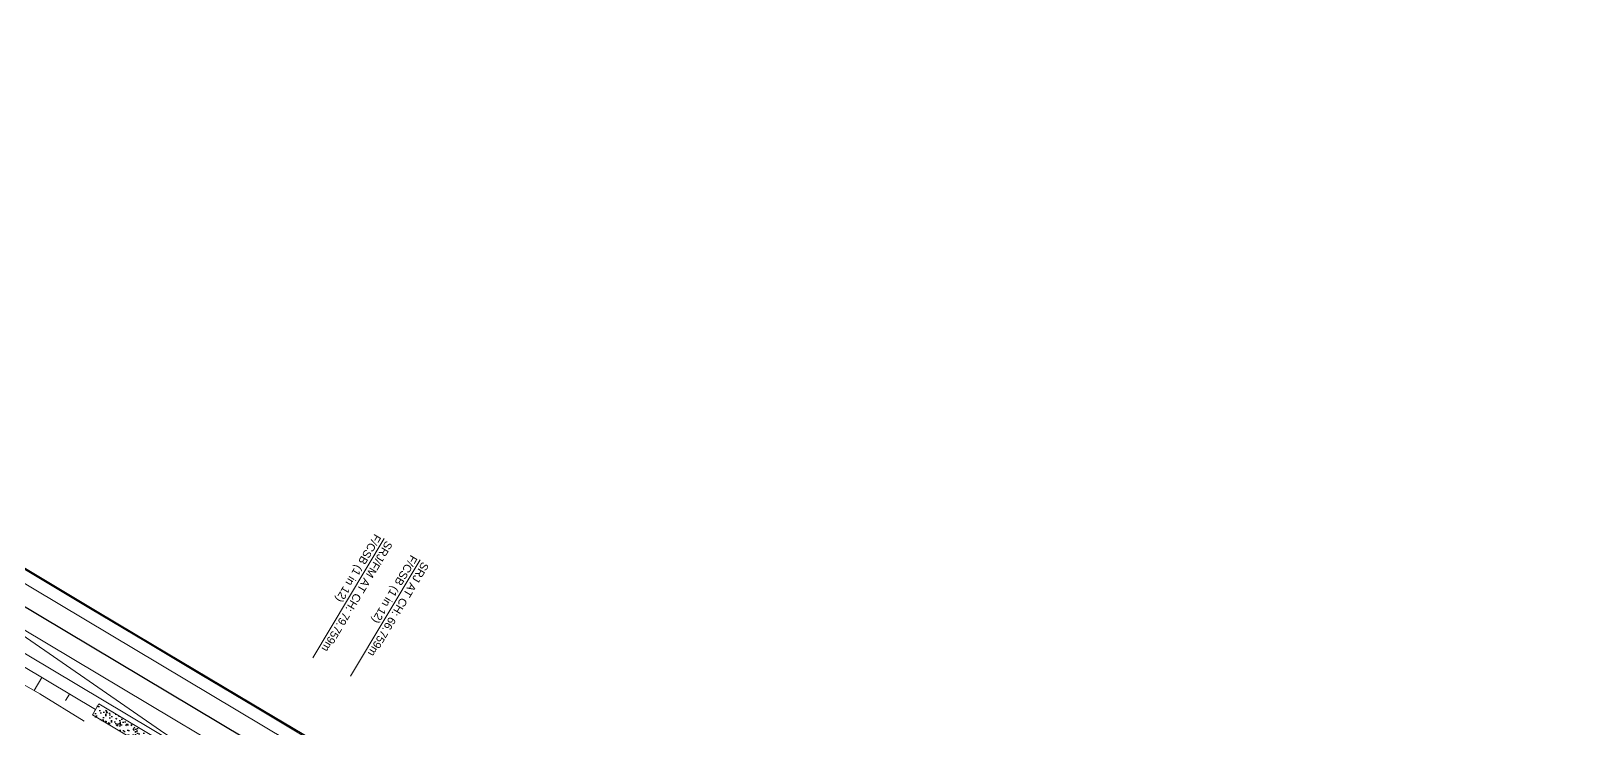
# Model space of a CAD drawing. Header units: metres. Extents: x 593990 to 610403, y 3402023 to 3411833.
# Drawn here: x 605547.2 to 606033.6, y 3404889.2 to 3405107.3 of the extents above; entities that cross this region are included whole.
import ezdxf

# ---------------------------------------------------------------- set-up
doc = ezdxf.new("R2010")
doc.units = ezdxf.units.M
doc.header["$MEASUREMENT"] = 0
for name, color, linetype, lineweight in [("NEW CHAWAPAIL STN. SRJ's", 10, 'Continuous', 0), ('PROPOSED DFCC TOE LINE', 18, 'Continuous', 0), ('PROPOSED DFCC TOE SLOPES', 239, 'Continuous', 0), ('PROPOSED DFCC TRACK', 1, 'Continuous', 0), ('PROPOSED DRAIN CUM RETAINING WALL', 144, 'Continuous', 30), ('PROPOSED FORMATION LINE - PLAN', 187, 'Continuous', 0)]:
    doc.layers.add(name, color=color, linetype=linetype, lineweight=lineweight)
doc.styles.add('Style-Arial', font='arial.ttf')

msp = doc.modelspace()

# ---------------------------------------------------------------- hatches: boundary and pattern name
h = msp.add_hatch()
h.set_pattern_fill('AR-CONC', color=1, scale=0.5)
h.set_pattern_definition([(50, (0, 0), (3.586300913, -0.313760675), [0.375, -4.125]), (355, (0, 0), (-0.693756668, 3.7609606685), [0.3, -3.3]), (100.45144446, (0.299, -0.026), (2.8925442336, 3.447199955), [0.31870096, -3.50571056]), (46.1842, (0, 1), (5.3362066534, -0.827596404), [0.5625, -6.1875]), (96.63563549, (0.4447, 0.931), (4.673309728, 4.870593004), [0.47805171, -5.2585688]), (351.18416399, (0, 1), (4.673309725, 4.870593001), [0.45, -4.950000005]), (21, (0.5, 0.75), (2.9845352606, -2.0130944533), [0.375, -4.125]), (326, (0.5, 0.75), (1.2165766596, 3.6257502252), [0.3, -3.3]), (71.45144474, (0.7487, 0.5822), (4.2011118836, 1.612655764), [0.31870095, -3.50571056]), (37.5, (0, 0), (0.0607992766, 1.66446926916), [0, -3.26, 0, -3.35, 0, -3.3125]), (7.5, (0, 0), (1.3153476872, 1.9720585594), [0, -1.91, 0, -3.185, 0, -1.2625]), (327.5, (-1.115, 0), (2.66911218086, -0.11277435867), [0, -1.25, 0, -3.9, 0, -5.175]), (317.5, (-1.615, 0), (2.9159308467, 0.5005249117), [0, -1.625, 0, -2.59, 0, -3.675])])
h.paths.add_polyline_path([(605609.2439, 3404867.939), (605610.2699, 3404869.6559), (605611.2705, 3404871.3878), (605568.3757, 3404897.0215), (605566.3238, 3404893.5879)])
h.paths.add_polyline_path([(605596.3625, 3404880.3063), (605583.8028, 3404887.8834), (605581.8247, 3404884.6046), (605594.3844, 3404877.0275)], flags=25)

# ---------------------------------------------------------------- linework, layer by layer
at = {"layer": "NEW CHAWAPAIL STN. SRJ's", "lineweight": 13, "flags": 128}
for points in [[(605657.5397, 3404948.756), (605635.2523, 3404911.4609)], [(605668.7045, 3404942.084), (605646.9497, 3404905.68)]]:
    msp.add_lwpolyline(points, dxfattribs=at)
at = {"layer": 'PROPOSED DFCC TOE LINE', "lineweight": 0, "flags": 128}
msp.add_lwpolyline([(605563.7536, 3404891.5999), (605549.8895, 3404900.1838), (605532.5057, 3404910.0824), (605515.3345, 3404920.3367), (605498.2228, 3404930.6904), (605481.1286, 3404941.0736), (605463.9035, 3404951.2377), (605446.7412, 3404961.5067), (605429.5669, 3404971.7559), (605412.498, 3404982.1814), (605395.4273, 3404992.6038), (605378.1618, 3405002.7002), (605360.8391, 3405012.7009), (605343.6334, 3405022.8975), (605327.0373, 3405034.1142), (605309.5013, 3405043.758), (605292.1556, 3405053.7202), (605274.9285, 3405063.8809), (605257.7279, 3405074.0859), (605240.7237, 3405084.6197)], dxfattribs=at)
at = {"layer": 'PROPOSED DFCC TOE SLOPES', "flags": 128}
for points in [[(605550.5922, 3404905.2327), (605548.1626, 3404901.1671)], [(605559.1763, 3404900.1029), (605557.9398, 3404898.034)]]:
    msp.add_lwpolyline(points, dxfattribs=at)
at = {"layer": 'PROPOSED DFCC TRACK', "linetype": 'Continuous', "lineweight": 30, "flags": 128}
msp.add_lwpolyline([(606968.1513, 3404077.0371), (604380.3623, 3405623.4867)], dxfattribs=at)
at = {"layer": 'PROPOSED DFCC TRACK', "linetype": 'Continuous', "flags": 128}
for points in [[(604464.4415, 3405565.9604), (606726.5509, 3404214.1353)], [(604523.4394, 3405545.2655), (606270.5802, 3404501.183)], [(604576.4072, 3405491.7693), (606711.1812, 3404216.0392)]]:
    msp.add_lwpolyline(points, dxfattribs=at)
at = {"layer": 'PROPOSED DFCC TRACK', "linetype": 'Continuous'}
msp.add_lwpolyline([(605511.3491, 3404940.3338, -0.0156359), (605534.5366, 3404925.3684), (605588.9685, 3404887.7764, 0.0156356), (605612.1556, 3404872.8113)], format="xyb", dxfattribs=at)
at = {"layer": 'PROPOSED DFCC TRACK', "color": 1, "linetype": 'Continuous', "flags": 128}
msp.add_lwpolyline([(605609.2439, 3404867.939), (605566.3238, 3404893.5879), (605568.3757, 3404897.0215), (605611.2958, 3404871.3727)], dxfattribs=at)
at = {"layer": 'PROPOSED DRAIN CUM RETAINING WALL', "flags": 128}
msp.add_lwpolyline([(605635.7397, 3404885.3377), (605616.2827, 3404896.96), (605602.654, 3404905.0794), (605585.1222, 3404915.5241), (605567.324, 3404926.1384), (605548.5602, 3404937.3286), (605532.8182, 3404946.7213)], dxfattribs=at)
at = {"layer": 'PROPOSED FORMATION LINE - PLAN', "lineweight": 0, "flags": 128}
for points in [[(605567.3118, 3404895.2412), (605552.2976, 3404904.2136), (605535.1296, 3404914.4731), (605517.9615, 3404924.7326), (605500.7935, 3404934.9922), (605483.6254, 3404945.2517), (605466.4574, 3404955.5113), (605449.2893, 3404965.7708), (605432.1213, 3404976.0303), (605414.9532, 3404986.2899), (605397.7852, 3404996.5494), (605380.6172, 3405006.8089), (605363.4491, 3405017.0685), (605346.2811, 3405027.328), (605329.113, 3405037.5876), (605311.945, 3405047.8471), (605294.7769, 3405058.1066), (605277.6089, 3405068.3662), (605260.4408, 3405078.6257), (605243.2728, 3405088.8853)], [(605683.5734, 3404856.3439), (605668.7716, 3404865.1894), (605651.6035, 3404875.4489), (605634.4355, 3404885.7085), (605617.2674, 3404895.968), (605600.0994, 3404906.2275), (605582.9313, 3404916.4871), (605565.7633, 3404926.7466), (605548.5952, 3404937.0062), (605531.4272, 3404947.2657)]]:
    msp.add_lwpolyline(points, dxfattribs=at)

# ---------------------------------------------------------------- texts
at = {"layer": "NEW CHAWAPAIL STN. SRJ's", "lineweight": 13, "char_height": 2.5, "attachment_point": 4, "rotation": 239.137675, "line_spacing_factor": 0.648, "style": 'Style-Arial'}
for s, insert, width in [('\\pxsm1;SRJ/FM AT CH: 79.759m F/CSB (1 in 12)', (605657.0873, 3404948.8321), 43.675076), ('\\pxsm1;SRJ AT CH: 66.759m F/CSB (1 in 12)', (605668.4255, 3404942.2507), 36.390443)]:
    msp.add_mtext(s, dxfattribs=dict(at, insert=insert, width=width))

doc.saveas('drawing.dxf')
